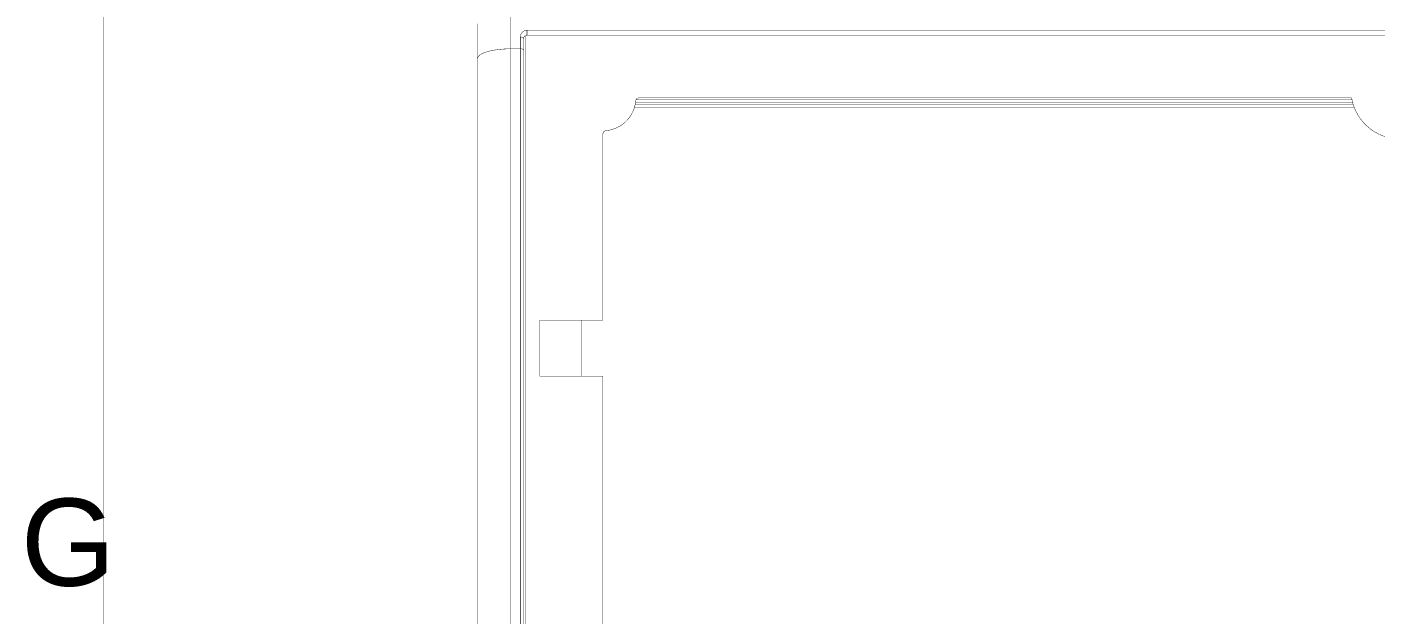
# Model space of a CAD drawing. Header units: inches. Extents: x 0 to 35.2, y -0.7 to 15.9.
# Drawn here: x 11.902 to 13.513, y 12.741 to 13.443 of the extents above; entities that cross this region are included whole.
import ezdxf

# ---------------------------------------------------------------- set-up
doc = ezdxf.new("R2010")
doc.units = ezdxf.units.IN
doc.header["$MEASUREMENT"] = 0
doc.layers.add('Dimensions', color=6, linetype='Continuous')
doc.styles.add('Arial', font='', dxfattribs={"height": 0.2})
doc.styles.get('Arial').set_extended_font_data('Arial')

msp = doc.modelspace()

# ---------------------------------------------------------------- linework, layer by layer
at = {"layer": 'Dimensions'}
for points in [[(11.9933, -0.5315, 0.0005, 0.0005, 0), (11.9933, 15.6102, 0.0005, 0.0005, 0)], [(12.4797, 13.4167, 0.0005, 0.0005, 0), (12.4797, 13.4861, 0.0005, 0.0005, 0)], [(12.4403, 13.4051, 0.0005, 0.0005, 0), (12.4403, 13.4467, 0.0005, 0.0005, 0)], [(12.4915, 13.4307, 0.0005, 0.0005, -0.413921), (12.4994, 13.4389, 0.0005, 0.0005, 0)], [(12.4994, 13.4389, 0.0005, 0.0005, 0), (15.8385, 13.4389, 0.0005, 0.0005, 0)], [(12.4994, 13.4329, 0.0005, 0.0005, 0), (12.4994, 13.4389, 0.0005, 0.0005, 0)], [(12.4915, 13.4167, 0.0005, 0.0005, 0), (12.4915, 13.4307, 0.0005, 0.0005, 0)], [(12.4915, 13.4307, 0.0005, 0.0005, -0.017719), (12.4927, 13.4306, 0.0005, 0.0005, 0)], [(12.4927, 13.4306, 0.0005, 0.0005, -0.048375), (12.4938, 13.4304, 0.0005, 0.0005, 0)], [(12.4938, 13.4304, 0.0005, 0.0005, -0.054122), (12.4947, 13.43, 0.0005, 0.0005, 0)], [(12.4947, 13.43, 0.0005, 0.0005, -0.244456), (12.4954, 13.429, 0.0005, 0.0005, 0)], [(12.4954, 13.429, 0.0005, 0.0005, -0.41474), (12.4994, 13.4329, 0.0005, 0.0005, 0)], [(12.4954, 13.4155, 0.0005, 0.0005, 0), (12.4954, 13.429, 0.0005, 0.0005, 0)], [(12.4974, 11.7681, 0.0005, 0.0005, 0), (12.4974, 13.4324, 0.0005, 0.0005, 0)], [(12.4994, 13.4329, 0.0005, 0.0005, 0), (15.8385, 13.4329, 0.0005, 0.0005, 0)], [(12.4403, 13.4051, 0.0005, 0.0005, 0), (12.4411, 13.4074, 0.0005, 0.0005, 0)], [(12.4403, 11.7954, 0.0005, 0.0005, 0), (12.4403, 13.4051, 0.0005, 0.0005, 0)], [(12.4411, 13.4074, 0.0005, 0.0005, 0), (12.4433, 13.4095, 0.0005, 0.0005, 0)], [(12.4433, 13.4095, 0.0005, 0.0005, 0), (12.447, 13.4115, 0.0005, 0.0005, 0)], [(12.447, 13.4115, 0.0005, 0.0005, 0), (12.4519, 13.4133, 0.0005, 0.0005, 0)], [(12.4519, 13.4133, 0.0005, 0.0005, 0), (12.4578, 13.4148, 0.0005, 0.0005, 0)], [(12.4578, 13.4148, 0.0005, 0.0005, 0), (12.4646, 13.4158, 0.0005, 0.0005, 0)], [(12.4646, 13.4158, 0.0005, 0.0005, 0), (12.472, 13.4165, 0.0005, 0.0005, 0)], [(12.472, 13.4165, 0.0005, 0.0005, 0), (12.4797, 13.4167, 0.0005, 0.0005, 0)], [(12.4797, 11.7838, 0.0005, 0.0005, 0), (12.4797, 13.4167, 0.0005, 0.0005, 0)], [(12.4797, 13.4167, 0.0005, 0.0005, 0), (12.4915, 13.4167, 0.0005, 0.0005, 0)], [(12.4915, 11.7838, 0.0005, 0.0005, 0), (12.4915, 13.4167, 0.0005, 0.0005, 0)], [(12.4915, 13.4167, 0.0005, 0.0005, 0), (12.4923, 13.4167, 0.0005, 0.0005, 0)], [(12.4923, 13.4167, 0.0005, 0.0005, 0), (12.493, 13.4166, 0.0005, 0.0005, 0)], [(12.493, 13.4166, 0.0005, 0.0005, 0), (12.4937, 13.4165, 0.0005, 0.0005, 0)], [(12.4937, 13.4165, 0.0005, 0.0005, 0), (12.4943, 13.4164, 0.0005, 0.0005, 0)], [(12.4943, 13.4164, 0.0005, 0.0005, 0), (12.4948, 13.4162, 0.0005, 0.0005, 0)], [(12.4948, 13.4162, 0.0005, 0.0005, 0), (12.4951, 13.416, 0.0005, 0.0005, 0)], [(12.4951, 13.416, 0.0005, 0.0005, 0), (12.4954, 13.4158, 0.0005, 0.0005, 0)], [(12.4954, 13.4158, 0.0005, 0.0005, 0), (12.4954, 13.4155, 0.0005, 0.0005, 0)], [(12.4954, 11.785, 0.0005, 0.0005, 0), (12.4954, 13.4155, 0.0005, 0.0005, 0)], [(12.6294, 13.3546, 0.0005, 0.0005, -0.387795), (12.6333, 13.3581, 0.0005, 0.0005, 0)], [(12.6299, 13.3561, 0.0005, 0.0005, 0), (13.4853, 13.3561, 0.0005, 0.0005, 0)], [(12.6333, 13.3581, 0.0005, 0.0005, 0), (13.4849, 13.3581, 0.0005, 0.0005, 0)], [(13.5431, 13.3089, 0.0005, 0.0005, -0.365977), (13.4849, 13.3581, 0.0005, 0.0005, 0)], [(12.6294, 13.3546, 0.0005, 0.0005, -0.361838), (12.5938, 13.3189, 0.0005, 0.0005, 0)], [(12.6279, 13.3467, 0.0005, 0.0005, 0), (13.488, 13.3467, 0.0005, 0.0005, 0)], [(12.6289, 13.3506, 0.0005, 0.0005, 0), (13.4867, 13.3506, 0.0005, 0.0005, 0)], [(12.6291, 13.3522, 0.0005, 0.0005, 0), (13.4862, 13.3522, 0.0005, 0.0005, 0)], [(12.5902, 13.315, 0.0005, 0.0005, -0.387795), (12.5938, 13.3189, 0.0005, 0.0005, 0)], [(12.5902, 13.0924, 0.0005, 0.0005, 0), (12.5902, 13.315, 0.0005, 0.0005, 0)], [(12.5147, 13.0924, 0.0005, 0.0005, 0), (12.5902, 13.0924, 0.0005, 0.0005, 0)], [(12.5147, 13.0255, 0.0005, 0.0005, 0), (12.5147, 13.0924, 0.0005, 0.0005, 0)], [(12.5646, 13.0255, 0.0005, 0.0005, 0), (12.5646, 13.0924, 0.0005, 0.0005, 0)], [(12.5147, 13.0255, 0.0005, 0.0005, 0), (12.5902, 13.0255, 0.0005, 0.0005, 0)], [(12.5902, 12.7243, 0.0005, 0.0005, 0), (12.5902, 13.0255, 0.0005, 0.0005, 0)]]:
    msp.add_lwpolyline(points, format="xyseb", dxfattribs=at)
for points in [[(12.4993, 13.4389, 0.00025, 0.00025, 1), (12.4995, 13.4389, 0.00025, 0.00025, 1)], [(12.4993, 13.4389, 0.00025, 0.00025, 1), (12.4995, 13.4389, 0.00025, 0.00025, 1)], [(12.4993, 13.4389, 0.00025, 0.00025, 1), (12.4995, 13.4389, 0.00025, 0.00025, 1)], [(12.4914, 13.4307, 0.00025, 0.00025, 1), (12.4916, 13.4307, 0.00025, 0.00025, 1)], [(12.4914, 13.4307, 0.00025, 0.00025, 1), (12.4916, 13.4307, 0.00025, 0.00025, 1)], [(12.4914, 13.4307, 0.00025, 0.00025, 1), (12.4916, 13.4307, 0.00025, 0.00025, 1)], [(12.4926, 13.4306, 0.00025, 0.00025, 1), (12.4928, 13.4306, 0.00025, 0.00025, 1)], [(12.4926, 13.4306, 0.00025, 0.00025, 1), (12.4928, 13.4306, 0.00025, 0.00025, 1)], [(12.4937, 13.4304, 0.00025, 0.00025, 1), (12.4939, 13.4304, 0.00025, 0.00025, 1)], [(12.4937, 13.4304, 0.00025, 0.00025, 1), (12.4939, 13.4304, 0.00025, 0.00025, 1)], [(12.4946, 13.43, 0.00025, 0.00025, 1), (12.4948, 13.43, 0.00025, 0.00025, 1)], [(12.4946, 13.43, 0.00025, 0.00025, 1), (12.4948, 13.43, 0.00025, 0.00025, 1)], [(12.4953, 13.429, 0.00025, 0.00025, 1), (12.4956, 13.429, 0.00025, 0.00025, 1)], [(12.4953, 13.429, 0.00025, 0.00025, 1), (12.4956, 13.429, 0.00025, 0.00025, 1)], [(12.4953, 13.429, 0.00025, 0.00025, 1), (12.4956, 13.429, 0.00025, 0.00025, 1)], [(12.4973, 13.4324, 0.00025, 0.00025, 1), (12.4975, 13.4324, 0.00025, 0.00025, 1)], [(12.4993, 13.4329, 0.00025, 0.00025, 1), (12.4995, 13.4329, 0.00025, 0.00025, 1)], [(12.4993, 13.4329, 0.00025, 0.00025, 1), (12.4995, 13.4329, 0.00025, 0.00025, 1)], [(12.4993, 13.4329, 0.00025, 0.00025, 1), (12.4995, 13.4329, 0.00025, 0.00025, 1)], [(12.4402, 13.4051, 0.00025, 0.00025, 1), (12.4404, 13.4051, 0.00025, 0.00025, 1)], [(12.4402, 13.4051, 0.00025, 0.00025, 1), (12.4404, 13.4051, 0.00025, 0.00025, 1)], [(12.4402, 13.4051, 0.00025, 0.00025, 1), (12.4404, 13.4051, 0.00025, 0.00025, 1)], [(12.441, 13.4074, 0.00025, 0.00025, 1), (12.4412, 13.4074, 0.00025, 0.00025, 1)], [(12.441, 13.4074, 0.00025, 0.00025, 1), (12.4412, 13.4074, 0.00025, 0.00025, 1)], [(12.4432, 13.4095, 0.00025, 0.00025, 1), (12.4434, 13.4095, 0.00025, 0.00025, 1)], [(12.4432, 13.4095, 0.00025, 0.00025, 1), (12.4434, 13.4095, 0.00025, 0.00025, 1)], [(12.4468, 13.4115, 0.00025, 0.00025, 1), (12.4471, 13.4115, 0.00025, 0.00025, 1)], [(12.4468, 13.4115, 0.00025, 0.00025, 1), (12.4471, 13.4115, 0.00025, 0.00025, 1)], [(12.4517, 13.4133, 0.00025, 0.00025, 1), (12.452, 13.4133, 0.00025, 0.00025, 1)], [(12.4517, 13.4133, 0.00025, 0.00025, 1), (12.452, 13.4133, 0.00025, 0.00025, 1)], [(12.4577, 13.4148, 0.00025, 0.00025, 1), (12.4579, 13.4148, 0.00025, 0.00025, 1)], [(12.4577, 13.4148, 0.00025, 0.00025, 1), (12.4579, 13.4148, 0.00025, 0.00025, 1)], [(12.4645, 13.4158, 0.00025, 0.00025, 1), (12.4648, 13.4158, 0.00025, 0.00025, 1)], [(12.4645, 13.4158, 0.00025, 0.00025, 1), (12.4648, 13.4158, 0.00025, 0.00025, 1)], [(12.4719, 13.4165, 0.00025, 0.00025, 1), (12.4721, 13.4165, 0.00025, 0.00025, 1)], [(12.4719, 13.4165, 0.00025, 0.00025, 1), (12.4721, 13.4165, 0.00025, 0.00025, 1)], [(12.4796, 13.4167, 0.00025, 0.00025, 1), (12.4798, 13.4167, 0.00025, 0.00025, 1)], [(12.4796, 13.4167, 0.00025, 0.00025, 1), (12.4798, 13.4167, 0.00025, 0.00025, 1)], [(12.4796, 13.4167, 0.00025, 0.00025, 1), (12.4798, 13.4167, 0.00025, 0.00025, 1)], [(12.4796, 13.4167, 0.00025, 0.00025, 1), (12.4798, 13.4167, 0.00025, 0.00025, 1)], [(12.4914, 13.4167, 0.00025, 0.00025, 1), (12.4916, 13.4167, 0.00025, 0.00025, 1)], [(12.4914, 13.4167, 0.00025, 0.00025, 1), (12.4916, 13.4167, 0.00025, 0.00025, 1)], [(12.4914, 13.4167, 0.00025, 0.00025, 1), (12.4916, 13.4167, 0.00025, 0.00025, 1)], [(12.4914, 13.4167, 0.00025, 0.00025, 1), (12.4916, 13.4167, 0.00025, 0.00025, 1)], [(12.4921, 13.4167, 0.00025, 0.00025, 1), (12.4924, 13.4167, 0.00025, 0.00025, 1)], [(12.4921, 13.4167, 0.00025, 0.00025, 1), (12.4924, 13.4167, 0.00025, 0.00025, 1)], [(12.4929, 13.4166, 0.00025, 0.00025, 1), (12.4931, 13.4166, 0.00025, 0.00025, 1)], [(12.4929, 13.4166, 0.00025, 0.00025, 1), (12.4931, 13.4166, 0.00025, 0.00025, 1)], [(12.4936, 13.4165, 0.00025, 0.00025, 1), (12.4938, 13.4165, 0.00025, 0.00025, 1)], [(12.4936, 13.4165, 0.00025, 0.00025, 1), (12.4938, 13.4165, 0.00025, 0.00025, 1)], [(12.4942, 13.4164, 0.00025, 0.00025, 1), (12.4944, 13.4164, 0.00025, 0.00025, 1)], [(12.4942, 13.4164, 0.00025, 0.00025, 1), (12.4944, 13.4164, 0.00025, 0.00025, 1)], [(12.4947, 13.4162, 0.00025, 0.00025, 1), (12.4949, 13.4162, 0.00025, 0.00025, 1)], [(12.4947, 13.4162, 0.00025, 0.00025, 1), (12.4949, 13.4162, 0.00025, 0.00025, 1)], [(12.495, 13.416, 0.00025, 0.00025, 1), (12.4953, 13.416, 0.00025, 0.00025, 1)], [(12.495, 13.416, 0.00025, 0.00025, 1), (12.4953, 13.416, 0.00025, 0.00025, 1)], [(12.4952, 13.4158, 0.00025, 0.00025, 1), (12.4955, 13.4158, 0.00025, 0.00025, 1)], [(12.4952, 13.4158, 0.00025, 0.00025, 1), (12.4955, 13.4158, 0.00025, 0.00025, 1)], [(12.4953, 13.4155, 0.00025, 0.00025, 1), (12.4956, 13.4155, 0.00025, 0.00025, 1)], [(12.4953, 13.4155, 0.00025, 0.00025, 1), (12.4956, 13.4155, 0.00025, 0.00025, 1)], [(12.4953, 13.4155, 0.00025, 0.00025, 1), (12.4956, 13.4155, 0.00025, 0.00025, 1)], [(12.6298, 13.3561, 0.00025, 0.00025, 1), (12.63, 13.3561, 0.00025, 0.00025, 1)], [(12.6332, 13.3581, 0.00025, 0.00025, 1), (12.6335, 13.3581, 0.00025, 0.00025, 1)], [(12.6332, 13.3581, 0.00025, 0.00025, 1), (12.6335, 13.3581, 0.00025, 0.00025, 1)], [(13.4848, 13.3581, 0.00025, 0.00025, 1), (13.485, 13.3581, 0.00025, 0.00025, 1)], [(13.4848, 13.3581, 0.00025, 0.00025, 1), (13.485, 13.3581, 0.00025, 0.00025, 1)], [(13.4851, 13.3561, 0.00025, 0.00025, 1), (13.4854, 13.3561, 0.00025, 0.00025, 1)], [(12.6278, 13.3467, 0.00025, 0.00025, 1), (12.628, 13.3467, 0.00025, 0.00025, 1)], [(12.6287, 13.3506, 0.00025, 0.00025, 1), (12.629, 13.3506, 0.00025, 0.00025, 1)], [(12.629, 13.3522, 0.00025, 0.00025, 1), (12.6293, 13.3522, 0.00025, 0.00025, 1)], [(12.6293, 13.3546, 0.00025, 0.00025, 1), (12.6295, 13.3546, 0.00025, 0.00025, 1)], [(12.6293, 13.3546, 0.00025, 0.00025, 1), (12.6295, 13.3546, 0.00025, 0.00025, 1)], [(13.4861, 13.3522, 0.00025, 0.00025, 1), (13.4863, 13.3522, 0.00025, 0.00025, 1)], [(13.4865, 13.3506, 0.00025, 0.00025, 1), (13.4868, 13.3506, 0.00025, 0.00025, 1)], [(13.4879, 13.3467, 0.00025, 0.00025, 1), (13.4882, 13.3467, 0.00025, 0.00025, 1)], [(12.5901, 13.315, 0.00025, 0.00025, 1), (12.5903, 13.315, 0.00025, 0.00025, 1)], [(12.5901, 13.315, 0.00025, 0.00025, 1), (12.5903, 13.315, 0.00025, 0.00025, 1)], [(12.5937, 13.3189, 0.00025, 0.00025, 1), (12.5939, 13.3189, 0.00025, 0.00025, 1)], [(12.5937, 13.3189, 0.00025, 0.00025, 1), (12.5939, 13.3189, 0.00025, 0.00025, 1)], [(12.5146, 13.0924, 0.00025, 0.00025, 1), (12.5148, 13.0924, 0.00025, 0.00025, 1)], [(12.5146, 13.0924, 0.00025, 0.00025, 1), (12.5148, 13.0924, 0.00025, 0.00025, 1)], [(12.5645, 13.0924, 0.00025, 0.00025, 1), (12.5647, 13.0924, 0.00025, 0.00025, 1)], [(12.5901, 13.0924, 0.00025, 0.00025, 1), (12.5903, 13.0924, 0.00025, 0.00025, 1)], [(12.5901, 13.0924, 0.00025, 0.00025, 1), (12.5903, 13.0924, 0.00025, 0.00025, 1)], [(12.5146, 13.0255, 0.00025, 0.00025, 1), (12.5148, 13.0255, 0.00025, 0.00025, 1)], [(12.5146, 13.0255, 0.00025, 0.00025, 1), (12.5148, 13.0255, 0.00025, 0.00025, 1)], [(12.5645, 13.0255, 0.00025, 0.00025, 1), (12.5647, 13.0255, 0.00025, 0.00025, 1)], [(12.5901, 13.0255, 0.00025, 0.00025, 1), (12.5903, 13.0255, 0.00025, 0.00025, 1)], [(12.5901, 13.0255, 0.00025, 0.00025, 1), (12.5903, 13.0255, 0.00025, 0.00025, 1)]]:
    msp.add_lwpolyline(points, format="xyseb", close=True, dxfattribs=at)

# ---------------------------------------------------------------- texts
at = {"layer": 'Dimensions', "style": 'Arial'}
msp.add_text('G', height=0.1042, dxfattribs=at).set_placement((11.8945, 12.7751))

doc.saveas('drawing.dxf')
